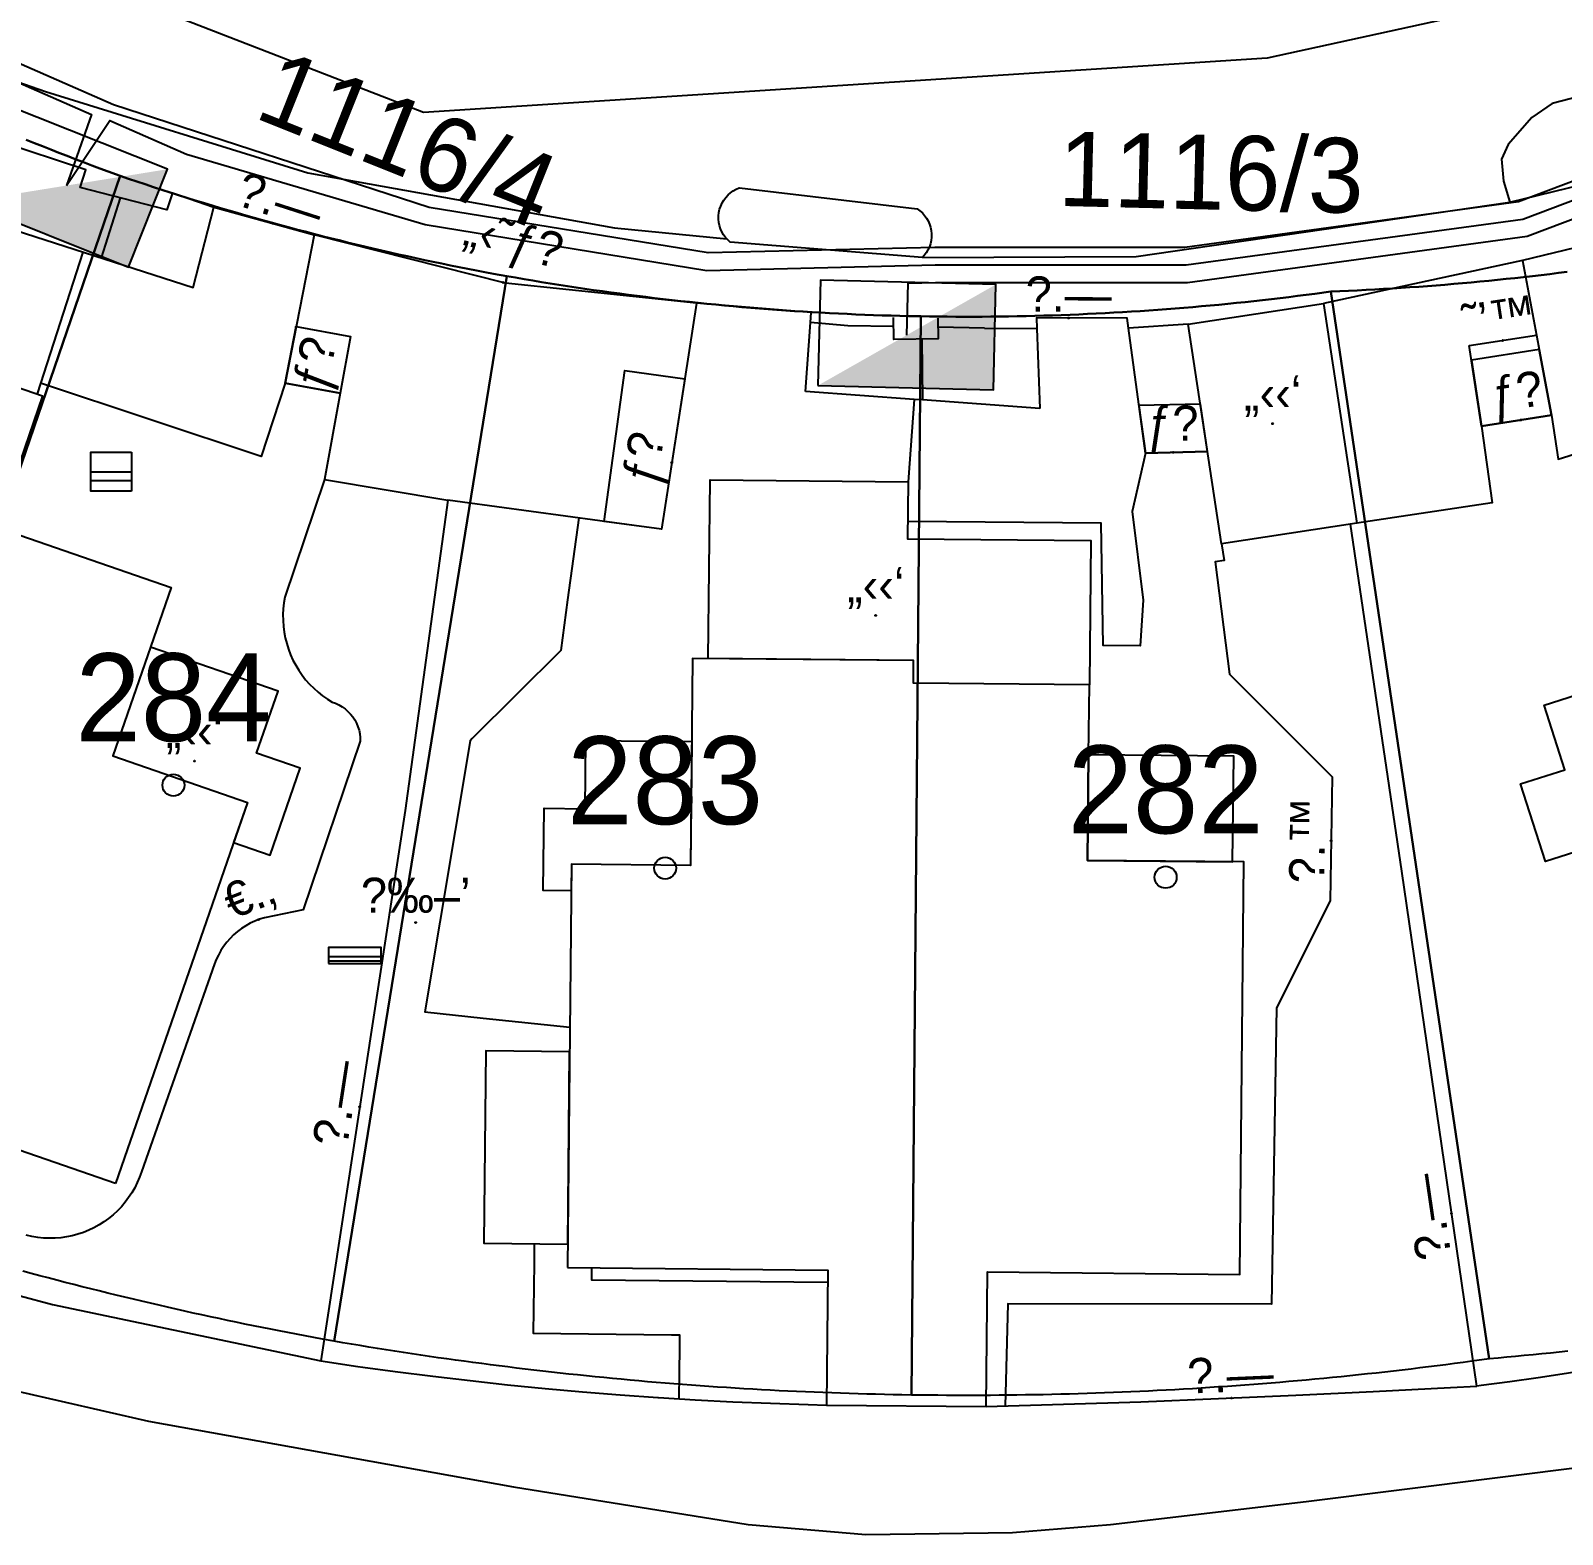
# Model space of a CAD drawing. Header units: metres. Extents: x 218299 to 220222, y 572714 to 574340.
# Drawn here: x 218847.65 to 218882.52, y 573106.01 to 573140.25 of the extents above; entities that cross this region are included whole.
import ezdxf
from ezdxf.enums import TextEntityAlignment as Align

# ---------------------------------------------------------------- set-up
doc = ezdxf.new("R2010")
doc.units = ezdxf.units.M
doc.header["$MEASUREMENT"] = 0
for name, color, linetype in [('1601', 44, 'LANDBORDER'), ('1602', 44, 'Continuous'), ('1603', 44, 'Continuous'), ('6091', 102, 'CABLEUNDEXIST03'), ('6151', 102, 'CABLEUNDEXIST03'), ('6261', 7, 'Continuous'), ('A_POINTS', 2, 'Continuous'), ('M2200', 253, 'Continuous'), ('M2207', 253, 'Continuous'), ('M2401', 7, 'Continuous'), ('M2404', 7, 'Continuous'), ('M2407', 253, 'Continuous'), ('M2408', 253, 'Continuous'), ('M2412', 253, 'Continuous'), ('M2420', 253, 'Continuous'), ('M2601', 253, 'Continuous'), ('M2602', 253, 'Continuous'), ('M2605', 253, 'Continuous'), ('M2612', 253, 'Continuous'), ('M2804', 253, 'Continuous'), ('M2805', 253, 'Continuous'), ('M5202', 253, 'Continuous'), ('M5203', 253, 'Continuous')]:
    doc.layers.add(name, color=color, linetype=linetype)
doc.styles.add('HEBTXT', font='HEBTXT')
doc.styles.add('MAVAT_HEBTXT', font='HEBTXT')
doc.linetypes.add('CABLEUNDEXIST03', pattern='A,3.5,[222,elecad.shx,S=0.01,R=0,X=0,Y=0],1.5', length=5)
doc.linetypes.add('LANDBORDER', pattern='A,6.25,[208,elecad.shx,S=0.02,R=0,X=-0.6,Y=0],12.5,[208,elecad.shx,S=0.02,R=180,X=0.6,Y=0],6.25', length=25)

# ---------------------------------------------------------------- blocks, each defined once
blk = doc.blocks.new('6261')
blk.add_lwpolyline([(-2, -1.2), (2, -1.2), (2, 1.2), (-2, 1.2)], close=True)
at = {"color": 0}
blk.add_solid([(2, 1.2), (-2, -1.2), (2, -1.2)], dxfattribs=at)
at = {"color": 0, "style": 'HEBTXT'}
blk.add_attdef('PIL_NAME', (2.689, 2.418), '', height=1.7, dxfattribs=at)
at = {"style": 'HEBTXT'}
blk.add_attdef('CAMUT_MONIM', (2.489, 0.218), '', height=1.7, dxfattribs=at)
at = {"color": 0, "style": 'HEBTXT', "flags": 1}
for tag, p in [('TYPE', (2.585, -1.773)), ('MAP_TYPE', (2.689, -3.782))]:
    blk.add_attdef(tag, p, '', height=1.7, dxfattribs=at)
blk = doc.blocks.new('1603')
at = {"layer": 'A_POINTS'}
blk.add_circle((0, 0), 0.25, dxfattribs=at)
at = {"color": 0, "style": 'HEBTXT'}
blk.add_attdef('PARCEL_NUM', text='', height=2, dxfattribs=at).set_placement((0, 1), align=Align.CENTER)
at = {"color": 0, "style": 'HEBTXT', "flags": 1}
blk.add_attdef('LOT_NUM', text='', height=2, dxfattribs=at).set_placement((0, -2.5), align=Align.CENTER)
blk = doc.blocks.new('M2408')
blk.add_circle((0, 0), 0.025)
at = {"style": 'MAVAT_HEBTXT'}
blk.add_attdef('NAME', text='', height=0.8, dxfattribs=at).set_placement((0, 1.592), align=Align.MIDDLE)
blk = doc.blocks.new('M2407')
blk.add_circle((0, 0), 0.025)
at = {"style": 'MAVAT_HEBTXT'}
blk.add_attdef('NAME', text='', height=0.8, dxfattribs=at).set_placement((0, 1.592), align=Align.MIDDLE)
blk = doc.blocks.new('M2804')
blk.add_circle((0, 0), 0.025)
at = {"style": 'MAVAT_HEBTXT'}
blk.add_attdef('NAME', text='', height=0.8, dxfattribs=at).set_placement((0, 1.592), align=Align.MIDDLE)
blk = doc.blocks.new('M2602')
blk.add_circle((0, 0), 0.025)
at = {"style": 'MAVAT_HEBTXT'}
blk.add_attdef('NAME', text='', height=0.8, dxfattribs=at).set_placement((0, 1.592), align=Align.MIDDLE)
blk = doc.blocks.new('M2605')
blk.add_circle((0, 0), 0.025)
at = {"style": 'MAVAT_HEBTXT'}
blk.add_attdef('NAME', text='', height=0.8, dxfattribs=at).set_placement((0, 1.592), align=Align.MIDDLE)
blk = doc.blocks.new('M2612')
blk.add_circle((0, 0), 0.025)
at = {"style": 'MAVAT_HEBTXT'}
blk.add_attdef('NAME', text='', height=0.8, dxfattribs=at).set_placement((0, 1.592), align=Align.MIDDLE)
blk = doc.blocks.new('M2207')
blk.add_circle((0, 0), 0.025)
at = {"style": 'MAVAT_HEBTXT'}
blk.add_attdef('NAME', text='', height=0.8, dxfattribs=at).set_placement((0, 1.592), align=Align.MIDDLE)
blk = doc.blocks.new('M2412')
blk.add_circle((0, 0), 0.025)
at = {"style": 'MAVAT_HEBTXT'}
blk.add_attdef('NAME', text='', height=0.8, dxfattribs=at).set_placement((0, 1.592), align=Align.MIDDLE)
blk = doc.blocks.new('M5203')
for points in [[(1.54, -1.47), (-1.54, -1.47), (-1.54, 1.47), (1.54, 1.47)], [(1.54, 1.47), (1.54, -1.47)], [(-1.54, 0), (1.54, 0)], [(-1.54, -0.66), (1.54, -0.66)]]:
    blk.add_lwpolyline(points)
at = {"style": 'MAVAT_HEBTXT', "flags": 1}
for tag, p in [('MARK', (0, 3.2)), ('HEIGHT', (0, -3.3)), ('NAME', (0, -5.87))]:
    blk.add_attdef(tag, text='', height=0.8, dxfattribs=at).set_placement(p, align=Align.MIDDLE)
blk = doc.blocks.new('M5202')
blk.add_lwpolyline([(-2, -0.53), (2, -0.53), (2, 0.67), (-2, 0.67)], close=True)
for points in [[(-2, 0), (2, 0)], [(-2, -0.33), (2, -0.33)]]:
    blk.add_lwpolyline(points)
at = {"style": 'MAVAT_HEBTXT', "flags": 1}
for tag, p in [('MARK', (0, 1.92)), ('HEIGHT', (0, -1.78)), ('NAME', (0, -4.35))]:
    blk.add_attdef(tag, text='', height=0.8, dxfattribs=at).set_placement(p, align=Align.MIDDLE)
blk = doc.blocks.new('111')
at = {"layer": 'M2200'}
for points in [[(218849.582, 573114.001, 568.905), (218835.269, 573118.95, 568.905), (218838.321, 573127.777, 568.905), (218841.468, 573126.689, 568.905), (218842.741, 573130.372, 567.555), (218850.846, 573127.57, 567.555), (218849.52, 573123.736, 569.055), (218852.582, 573122.677, 569.055)], [(218884.604, 573127.229, 569.355), (218884.604, 573127.229, 569.355), (218892.663, 573129.813, 569.28), (218893.152, 573128.286, 569.13), (218896.135, 573129.243, 567.48), (218896.558, 573127.925, 567.48), (218897.652, 573128.276, 567.48), (218898.281, 573126.313, 567.33), (218897.506, 573126.064, 570.93), (218900.024, 573118.208, 570.78), (218894.89, 573116.562, 570.63), (218895.93, 573113.318, 567.33), (218895.93, 573113.318, 567.33), (218892.131, 573112.1, 567.03), (218892.131, 573112.1, 567.03), (218891.103, 573115.307, 570.78), (218885.393, 573113.477, 570.48), (218882.807, 573121.544, 570.63), (218882.138, 573121.33, 567.33), (218881.572, 573123.096, 567.48), (218882.577, 573123.418, 567.48), (218882.106, 573124.887, 567.48), (218885.052, 573125.831, 569.28)], [(218859.869, 573112.087, 569.88), (218865.797, 573112.027, 569.88), (218865.766, 573108.958, 566.58), (218869.4, 573108.922, 566.58), (218869.431, 573111.99, 570.18), (218875.177, 573111.932, 569.88), (218875.272, 573121.321, 570.03), (218871.713, 573121.357, 570.03), (218871.713, 573121.357, 570.03), (218871.737, 573123.761, 569.127), (218871.753, 573125.35, 568.53), (218867.746, 573125.391, 570.18), (218867.751, 573125.904, 569.73), (218862.717, 573125.955, 569.88), (218862.67, 573121.244, 570.03), (218859.962, 573121.271, 570.03)]]:
    blk.add_polyline3d(points, close=True, dxfattribs=at)
at = {"layer": 'M2207'}
for points in [[(218877.085, 573134.032, 566.58), (218877.085, 573134.032, 566.58), (218877.846, 573129.032, 566.43), (218874.764, 573128.564, 565.53), (218874.004, 573133.563, 565.83), (218874.004, 573133.563, 565.83)], [(218846.884, 573128.939, 566.205), (218842.624, 573130.413, 566.205), (218843.659, 573133.405, 566.055), (218847.919, 573131.932, 566.055), (218846.884, 573128.939, 566.205)], [(218871.753, 573125.35, 566.805), (218867.746, 573125.391, 566.805), (218867.751, 573125.904, 566.805), (218863.076, 573125.951, 566.805), (218863.117, 573130.021, 566.505), (218867.627, 573129.975, 566.805), (218867.614, 573128.681, 566.805), (218871.786, 573128.638, 566.805)], [(218850.376, 573126.211, 565.755), (218849.52, 573123.736, 566.205), (218852.582, 573122.677, 565.905), (218852.267, 573121.765, 565.905), (218853.1, 573121.477, 565.605), (218853.783, 573123.453, 565.605), (218852.792, 573123.796, 565.755), (218853.28, 573125.207, 565.755)], [(218862.67, 573121.244, 567.056), (218859.962, 573121.271, 566.606), (218859.956, 573120.667, 566.456), (218859.32, 573120.674, 566.456), (218859.339, 573122.543, 566.456), (218860.272, 573122.533, 566.456), (218860.288, 573124.085, 566.756), (218862.698, 573124.06, 566.756)], [(218871.713, 573121.357, 567.03), (218875.016, 573121.324, 566.88), (218875.04, 573123.727, 566.73), (218871.737, 573123.761, 566.73)], [(218859.875, 573112.622, 567.105), (218859.919, 573117.002, 567.105), (218858.007, 573117.021, 566.655), (218857.963, 573112.641, 566.655), (218859.875, 573112.622, 567.105)]]:
    blk.add_polyline3d(points, close=True, dxfattribs=at)
at = {"layer": 'M2401'}
for points in [[(218881.326, 573136.341, 563.802), (218886.266, 573137.55, 564.102), (218886.309, 573137.634, 564.102), (218886.309, 573137.634, 564.102), (218886.304, 573137.836, 564.102), (218885.938, 573138.693, 564.102), (218885.711, 573139.014, 564.102), (218885.463, 573139.205, 564.102), (218883.08, 573138.789, 563.877), (218882.292, 573138.585, 563.877), (218881.831, 573138.266, 563.877), (218881.291, 573137.654, 563.802), (218881.134, 573137.32, 563.764), (218881.186, 573136.823, 563.764), (218881.326, 573136.341, 563.802)], [(218867.953, 573135.083, 563.081), (218863.576, 573135.43, 562.856), (218863.52, 573135.481, 562.856), (218863.495, 573135.51, 562.856), (218863.469, 573135.538, 562.856), (218863.425, 573135.599, 562.856), (218863.387, 573135.665, 562.856), (218863.356, 573135.735, 562.856), (218863.333, 573135.807, 562.856), (218863.318, 573135.881, 562.856), (218863.31, 573135.957, 562.856), (218863.311, 573136.033, 562.856), (218863.319, 573136.108, 562.856), (218863.335, 573136.182, 562.856), (218863.359, 573136.254, 562.856), (218863.391, 573136.323, 562.856), (218863.429, 573136.389, 562.856), (218863.474, 573136.45, 562.856), (218863.526, 573136.506, 562.856), (218863.583, 573136.556, 562.856), (218863.645, 573136.6, 562.856), (218863.711, 573136.637, 562.856), (218863.781, 573136.667, 562.856), (218863.785, 573136.668, 562.856), (218867.834, 573136.193, 563.081), (218867.895, 573136.148, 563.081), (218867.951, 573136.097, 563.081), (218868.002, 573136.041, 563.081), (218868.046, 573135.979, 563.081), (218868.084, 573135.913, 563.081), (218868.114, 573135.843, 563.081), (218868.137, 573135.771, 563.081), (218868.152, 573135.697, 563.081), (218868.16, 573135.621, 563.081), (218868.159, 573135.545, 563.081), (218868.151, 573135.47, 563.081), (218868.134, 573135.396, 563.081), (218868.11, 573135.324, 563.081), (218868.078, 573135.255, 563.081), (218868.039, 573135.189, 563.081), (218867.994, 573135.128, 563.081), (218867.953, 573135.083, 563.081), (218867.953, 573135.083, 563.081)]]:
    blk.add_polyline3d(points, dxfattribs=at)
at = {"layer": 'M2404'}
for points in [[(218881.326, 573136.341, 563.802), (218886.266, 573137.55, 564.102), (218886.309, 573137.634, 564.102), (218886.309, 573137.634, 564.102), (218886.304, 573137.836, 564.102), (218885.938, 573138.693, 564.102), (218885.711, 573139.014, 564.102), (218885.463, 573139.205, 564.102), (218883.08, 573138.789, 563.877), (218882.292, 573138.585, 563.877), (218881.831, 573138.266, 563.877), (218881.291, 573137.654, 563.802), (218881.134, 573137.32, 563.764), (218881.186, 573136.823, 563.764), (218881.326, 573136.341, 563.802)], [(218867.953, 573135.083, 563.081), (218863.576, 573135.43, 562.856), (218863.52, 573135.481, 562.856), (218863.495, 573135.51, 562.856), (218863.469, 573135.538, 562.856), (218863.425, 573135.599, 562.856), (218863.387, 573135.665, 562.856), (218863.356, 573135.735, 562.856), (218863.333, 573135.807, 562.856), (218863.318, 573135.881, 562.856), (218863.31, 573135.957, 562.856), (218863.311, 573136.033, 562.856), (218863.319, 573136.108, 562.856), (218863.335, 573136.182, 562.856), (218863.359, 573136.254, 562.856), (218863.391, 573136.323, 562.856), (218863.429, 573136.389, 562.856), (218863.474, 573136.45, 562.856), (218863.526, 573136.506, 562.856), (218863.583, 573136.556, 562.856), (218863.645, 573136.6, 562.856), (218863.711, 573136.637, 562.856), (218863.781, 573136.667, 562.856), (218863.785, 573136.668, 562.856), (218867.834, 573136.193, 563.081), (218867.895, 573136.148, 563.081), (218867.951, 573136.097, 563.081), (218868.002, 573136.041, 563.081), (218868.046, 573135.979, 563.081), (218868.084, 573135.913, 563.081), (218868.114, 573135.843, 563.081), (218868.137, 573135.771, 563.081), (218868.152, 573135.697, 563.081), (218868.16, 573135.621, 563.081), (218868.159, 573135.545, 563.081), (218868.151, 573135.47, 563.081), (218868.134, 573135.396, 563.081), (218868.11, 573135.324, 563.081), (218868.078, 573135.255, 563.081), (218868.039, 573135.189, 563.081), (218867.994, 573135.128, 563.081), (218867.953, 573135.083, 563.081), (218867.953, 573135.083, 563.081)]]:
    blk.add_polyline3d(points, dxfattribs=at)
at = {"layer": 'M2407'}
for points in [[(218853.44, 573132.222, 563.28), (218852.894, 573130.554, 563.28), (218847.871, 573132.218, 563.28)], [(218882.277, 573131.489, 565.127), (218882.429, 573130.494, 565.127), (218887.437, 573132.063, 565.127)], [(218873.032, 573130.629, 564.206), (218872.731, 573129.297, 564.206), (218872.981, 573127.279, 564.281), (218872.908, 573126.244, 564.281), (218872.066, 573126.25, 564.281), (218872.021, 573129.034, 564.206), (218867.618, 573129.069, 564.206)], [(218860.125, 573129.152, 564.206), (218859.872, 573127.289, 564.206)], [(218874.764, 573128.564, 564.255), (218874.822, 573128.181, 564.255), (218874.62, 573128.15, 564.255), (218874.946, 573125.595, 564.405), (218877.279, 573123.259, 564.33), (218877.238, 573120.439, 564.33), (218876.016, 573117.999, 564.33), (218875.903, 573111.253, 564.33), (218869.898, 573111.264, 564.33), (218869.834, 573108.935, 564.056)], [(218859.872, 573127.289, 564.206), (218859.715, 573126.136, 564.206), (218857.702, 573124.131, 564.206)], [(218857.702, 573124.131, 564.206), (218857.652, 573124.08, 564.206), (218856.621, 573117.907, 564.356), (218857.949, 573117.766, 564.356)], [(218857.949, 573117.766, 564.356), (218859.924, 573117.557, 564.356)], [(218859.113, 573112.629, 564.387), (218859.108, 573112.186, 564.413)], [(218859.108, 573112.186, 564.413), (218859.092, 573110.591, 564.506), (218862.237, 573110.559, 564.506)], [(218865.794, 573111.746, 564.385), (218860.425, 573111.8, 564.506), (218860.428, 573112.081, 564.506)], [(218862.237, 573110.559, 564.506), (218862.424, 573110.557, 564.506), (218862.421, 573110.291, 564.478)], [(218862.421, 573110.291, 564.478), (218862.415, 573109.679, 564.415)], [(218862.415, 573109.679, 564.415), (218862.409, 573109.102, 564.356)]]:
    blk.add_polyline3d(points, dxfattribs=at)
at = {"layer": 'M2408'}
for points in [[(218837.878, 573143.918, 561.102), (218843.384, 573140.743, 561.552), (218845.088, 573139.873, 561.627), (218847.986, 573138.864, 561.852), (218853.961, 573137.007, 562.152), (218860.942, 573135.754, 562.527), (218863.495, 573135.51, 562.677)], [(218850.876, 573136.557, 561.881), (218851.817, 573136.226, 561.881)], [(218867.953, 573135.083, 562.902), (218872.821, 573135.105, 563.277), (218881.326, 573136.341, 563.727), (218881.326, 573136.341, 563.727)], [(218862.809, 573134.045, 562.556), (218858.457, 573134.5, 562.256), (218854.099, 573135.601, 562.106)], [(218881.613, 573135.013, 563.756), (218877.085, 573134.032, 563.606)], [(218866.255, 573133.528, 562.856), (218865.404, 573133.6, 562.856)], [(218869.368, 573133.476, 563.081), (218870.558, 573133.464, 563.156)], [(218874.004, 573133.563, 563.306), (218872.645, 573133.472, 563.306)]]:
    blk.add_polyline3d(points, dxfattribs=at)
at = {"layer": 'M2412'}
for points in [[(218854.692, 573131.994, 563.28), (218853.44, 573132.222, 563.28), (218853.691, 573133.51, 562.38), (218854.928, 573133.287, 562.38)], [(218880.683, 573131.245, 565.127), (218882.277, 573131.489, 565.127), (218881.995, 573132.986, 563.702), (218880.454, 573132.741, 563.702)], [(218862.011, 573128.895, 564.206), (218860.707, 573129.073, 564.206), (218861.173, 573132.508, 562.406), (218862.541, 573132.316, 562.406)], [(218873.032, 573130.629, 564.206), (218874.445, 573130.662, 564.206), (218874.281, 573131.742, 563.306), (218872.881, 573131.709, 563.306), (218873.032, 573130.629, 564.206)]]:
    blk.add_polyline3d(points, close=True, dxfattribs=at)
at = {"layer": 'M2420', "linetype": 'Continuous', "lineweight": -3}
blk.add_lwpolyline([(218912.09, 573155.38), (218895.8, 573144), (218875.8, 573139.62), (218856.59, 573138.38), (218842.41, 573143.88), (218833, 573150.19), (218822.59, 573162.88), (218819.5, 573169.38), (218815, 573178.81), (218814.5, 573193.81), (218817.8, 573205.38), (218819.5, 573209.81), (218823.8, 573220.19), (218836.7, 573234.62), (218842.218, 573241.285)], dxfattribs=at)
at = {"layer": 'M2601'}
for points in [[(218848.831, 573135.206, 565.08), (218847.793, 573131.976, 565.08)], [(218867.761, 573131.852, 565.556), (218867.627, 573129.975, 565.556)]]:
    blk.add_polyline3d(points, dxfattribs=at)
at = {"layer": 'M2602'}
for points in [[(218850.876, 573136.557, 563.505), (218850.876, 573136.557, 563.505), (218850.748, 573136.165, 563.505), (218848.772, 573136.677, 563.505), (218848.904, 573137.079, 563.505), (218846.915, 573137.73, 563.505)], [(218849.687, 573136.44, 563.13), (218849.253, 573135.071, 563.13)], [(218858.457, 573134.5, 563.505), (218857.738, 573130.065, 563.505)], [(218868.306, 573133.699, 564.506), (218868.313, 573133.231, 564.506), (218867.298, 573133.216, 564.506), (218867.29, 573133.716, 564.506)], [(218867.293, 573133.511, 564.381), (218866.255, 573133.528, 564.356), (218866.255, 573133.528, 564.356)], [(218869.368, 573133.476, 564.431), (218869.368, 573133.476, 564.431), (218868.309, 573133.493, 564.405)], [(218867.936, 573133.226, 564.281), (218867.956, 573131.84, 564.281)], [(218880.683, 573131.245, 565.727), (218880.403, 573133.076, 565.502)], [(218854.34, 573130.028, 563.43), (218853.436, 573127.35, 563.505), (218853.414, 573127.218, 563.501), (218853.399, 573127.086, 563.497), (218853.392, 573126.952, 563.494), (218853.393, 573126.818, 563.492), (218853.402, 573126.685, 563.491), (218853.419, 573126.553, 563.491), (218853.444, 573126.421, 563.491), (218853.476, 573126.292, 563.493), (218853.517, 573126.164, 563.495), (218853.564, 573126.039, 563.498), (218853.619, 573125.917, 563.502), (218853.681, 573125.799, 563.506), (218853.751, 573125.685, 563.512), (218853.826, 573125.575, 563.518), (218853.908, 573125.47, 563.525), (218853.997, 573125.37, 563.533), (218854.091, 573125.275, 563.541), (218854.19, 573125.186, 563.55), (218854.295, 573125.104, 563.56), (218854.404, 573125.027, 563.57), (218854.511, 573124.962, 563.58), (218854.59, 573124.933, 563.585), (218854.667, 573124.898, 563.589), (218854.74, 573124.855, 563.591), (218854.808, 573124.806, 563.592), (218854.872, 573124.75, 563.59), (218854.93, 573124.689, 563.587), (218854.983, 573124.623, 563.582), (218855.029, 573124.553, 563.575), (218855.068, 573124.478, 563.567), (218855.1, 573124.401, 563.557), (218855.125, 573124.321, 563.546), (218855.142, 573124.239, 563.534), (218855.151, 573124.156, 563.52), (218855.152, 573124.073, 563.505), (218855.152, 573124.073, 563.505), (218853.848, 573120.229, 563.43), (218852.969, 573120.051, 563.43), (218852.858, 573120.017, 563.43), (218852.75, 573119.975, 563.43), (218852.645, 573119.926, 563.43), (218852.544, 573119.87, 563.43), (218852.447, 573119.806, 563.43), (218852.355, 573119.737, 563.43), (218852.268, 573119.661, 563.43), (218852.186, 573119.579, 563.43), (218852.11, 573119.492, 563.43), (218852.04, 573119.4, 563.43), (218851.976, 573119.303, 563.43), (218851.92, 573119.202, 563.43), (218851.871, 573119.097, 563.43), (218851.832, 573119, 563.43), (218850.17, 573114.267, 563.43), (218850.126, 573114.143, 563.422), (218850.075, 573114.021, 563.414), (218850.016, 573113.903, 563.407), (218849.95, 573113.789, 563.399), (218849.877, 573113.679, 563.392), (218849.798, 573113.573, 563.386), (218849.713, 573113.473, 563.38), (218849.621, 573113.377, 563.374), (218849.525, 573113.288, 563.369), (218849.422, 573113.204, 563.364), (218849.315, 573113.127, 563.359), (218849.204, 573113.057, 563.355), (218849.088, 573112.993, 563.352), (218848.969, 573112.936, 563.349), (218848.846, 573112.887, 563.346), (218848.721, 573112.845, 563.344), (218848.593, 573112.811, 563.343), (218848.464, 573112.785, 563.342), (218848.333, 573112.766, 563.341), (218848.201, 573112.755, 563.341), (218848.069, 573112.753, 563.342), (218847.937, 573112.758, 563.343), (218847.806, 573112.771, 563.345), (218847.675, 573112.793, 563.347), (218847.547, 573112.822, 563.35)], [(218857.738, 573130.065, 563.505), (218857.644, 573129.489, 563.505)], [(218848.143, 573111.249, 564.956), (218854.251, 573109.962, 564.956)]]:
    blk.add_polyline3d(points, dxfattribs=at)
at = {"layer": 'M2605'}
for points in [[(218841.901, 573135.473, 563.253), (218843.126, 573134.852, 563.355), (218844.832, 573138.291, 563.355), (218844.964, 573138.558, 563.355), (218846.915, 573137.73, 563.355), (218846.39, 573135.991, 563.355), (218851.347, 573134.398, 563.355), (218851.817, 573136.226, 563.355), (218851.817, 573136.226, 563.355), (218854.099, 573135.601, 563.355), (218854.099, 573135.601, 563.355), (218853.44, 573132.222, 563.28), (218854.692, 573131.994, 563.28), (218854.34, 573130.028, 563.355), (218857.145, 573129.557, 563.355)], [(218897.151, 573134.796, 565.127), (218894.01, 573133.79, 565.127), (218893.41, 573135.662, 565.127), (218891.767, 573135.136, 565.127), (218890.952, 573137.68, 565.127), (218890.952, 573137.68, 565.127), (218888.634, 573136.937, 565.127), (218889.121, 573135.417, 565.127), (218884.067, 573133.797, 565.127), (218883.529, 573135.478, 565.127), (218881.613, 573135.013, 565.127), (218881.613, 573135.013, 565.127), (218882.277, 573131.489, 565.127), (218880.683, 573131.245, 565.127), (218880.922, 573129.494, 565.127), (218877.846, 573129.032, 565.127)], [(218838.298, 573136.057, 563.355), (218828.981, 573118.668, 563.505), (218833.113, 573116.484, 563.505), (218833.845, 573116.165, 563.535), (218834.58, 573115.852, 563.561), (218835.317, 573115.544, 563.581), (218836.056, 573115.242, 563.597), (218836.799, 573114.947, 563.608), (218837.543, 573114.657, 563.615), (218838.29, 573114.373, 563.616), (218839.039, 573114.095, 563.613), (218839.79, 573113.824, 563.605), (218840.544, 573113.558, 563.592), (218841.299, 573113.298, 563.575), (218842.057, 573113.045, 563.552), (218842.816, 573112.798, 563.525), (218843.577, 573112.557, 563.493), (218844.34, 573112.322, 563.457), (218845.104, 573112.093, 563.415), (218845.87, 573111.87, 563.369), (218846.638, 573111.654, 563.318), (218847.406, 573111.444, 563.263), (218848.143, 573111.249, 563.205)], [(218865.286, 573132.031, 564.206), (218865.404, 573133.6, 564.206), (218865.421, 573133.828, 564.206), (218862.809, 573134.045, 564.206), (218862.809, 573134.045, 564.206), (218862.011, 573128.895, 564.206), (218861.386, 573128.98, 564.206)], [(218874.445, 573130.662, 564.206), (218873.032, 573130.629, 564.206), (218872.645, 573133.472, 564.206), (218872.614, 573133.697, 564.206), (218870.549, 573133.709, 564.206), (218870.558, 573133.464, 564.206), (218870.625, 573131.644, 564.206)], [(218870.625, 573131.644, 564.206), (218867.956, 573131.84, 564.281), (218867.761, 573131.852, 564.281), (218865.286, 573132.031, 564.206)], [(218857.476, 573129.512, 564.206), (218857.145, 573129.557, 564.206), (218856.174, 573122.491, 564.356)], [(218861.386, 573128.98, 564.206), (218857.476, 573129.512, 564.206)], [(218892.131, 573112.1, 564.752), (218891.512, 573111.884, 564.752), (218890.891, 573111.676, 564.752), (218890.267, 573111.476, 564.752), (218889.641, 573111.283, 564.752), (218889.013, 573111.098, 564.752), (218888.382, 573110.921, 564.752), (218887.749, 573110.751, 564.752), (218887.114, 573110.59, 564.752), (218886.477, 573110.435, 564.752), (218885.839, 573110.289, 564.752), (218885.198, 573110.151, 564.752), (218884.556, 573110.02, 564.752), (218883.913, 573109.897, 564.752), (218883.268, 573109.782, 564.752), (218882.621, 573109.675, 564.752), (218881.974, 573109.576, 564.752), (218881.325, 573109.485, 564.752), (218880.675, 573109.401, 564.752), (218880.573, 573109.389, 564.752), (218878.865, 573121.113, 565.052), (218877.697, 573129.01, 565.052)], [(218856.174, 573122.491, 564.356), (218854.251, 573109.962, 564.356), (218855.1, 573109.838, 564.356), (218855.21, 573109.823, 564.356)], [(218855.21, 573109.823, 564.356), (218855.95, 573109.722, 564.356), (218856.801, 573109.614, 564.356), (218857.653, 573109.513, 564.356), (218858.506, 573109.421, 564.356), (218859.36, 573109.337, 564.356), (218860.214, 573109.26, 564.356), (218861.069, 573109.192, 564.356), (218861.925, 573109.131, 564.356), (218861.94, 573109.13, 564.356)], [(218869.4, 573108.922, 564.056), (218871.164, 573108.974, 564.056), (218872.928, 573109.034, 564.056), (218874.691, 573109.103, 564.056), (218876.454, 573109.179, 564.056), (218878.216, 573109.264, 564.056), (218879.978, 573109.356, 564.056), (218880.573, 573109.389, 564.056)], [(218861.94, 573109.13, 564.356), (218862.781, 573109.079, 564.356), (218863.638, 573109.034, 564.356), (218864.495, 573108.998, 564.356), (218865.353, 573108.969, 564.356), (218865.766, 573108.958, 564.356)]]:
    blk.add_polyline3d(points, dxfattribs=at)
at = {"layer": 'M2612'}
blk.add_polyline3d([(218880.403, 573133.076, 565.502), (218881.934, 573133.311, 565.44)], dxfattribs=at)
at = {"layer": 'M2805'}
blk.add_polyline3d([(218847.348, 573109.271, 562.743), (218850.333, 573108.587, 562.83), (218858.639, 573107.098, 562.98), (218863.981, 573106.242, 563.08), (218866.66, 573106.014, 563.13), (218870.003, 573106.057, 563.139), (218872.237, 573106.235, 563.118), (218876.69, 573106.761, 563.13), (218883.162, 573107.576, 563.28), (218891.651, 573109.27, 563.58), (218897.123, 573110.466, 563.717), (218900.949, 573111.996, 564.017), (218919.405, 573118.816, 564.617), (218946.225, 573128.209, 565.217), (218963.144, 573134.926, 566.417), (218966.711, 573135.096, 566.417), (218975.714, 573133.619, 565.817), (218980.921, 573133.462, 565.217)], dxfattribs=at)
at = {"layer": 'M2207'}
ref = blk.add_blockref('M2207', (218875.925, 573131.298), dxfattribs=dict(at, xscale=0.5, yscale=0.5, zscale=0.5))
ref.add_attrib('NAME', '„‹‹‘', dxfattribs={"layer": '0', "height": 0.8, "style": 'MAVAT_HEBTXT'}).set_placement((218875.925, 573131.923), align=Align.MIDDLE)
ref = blk.add_blockref('M2207', (218866.888, 573126.933), dxfattribs=dict(at, xscale=0.5, yscale=0.5, zscale=0.5))
ref.add_attrib('NAME', '„‹‹‘', dxfattribs={"layer": '0', "height": 0.8, "style": 'MAVAT_HEBTXT'}).set_placement((218866.888, 573127.558), align=Align.MIDDLE)
ref = blk.add_blockref('M2207', (218851.377, 573123.617), dxfattribs=dict(at, xscale=0.5, yscale=0.5, zscale=0.5))
ref.add_attrib('NAME', '„‹‹‘', dxfattribs={"layer": '0', "height": 0.8, "style": 'MAVAT_HEBTXT'}).set_placement((218851.377, 573124.242), align=Align.MIDDLE)
at = {"layer": 'M2407'}
ref = blk.add_blockref('M2407', (218877.258, 573121.806), dxfattribs=dict(at, xscale=0.5, yscale=0.5, zscale=0.5))
ref.add_attrib('NAME', '\x8e.™', dxfattribs={"layer": '0', "height": 0.8, "rotation": 89.0437, "style": 'MAVAT_HEBTXT'}).set_placement((218876.708, 573121.815), align=Align.MIDDLE)
at = {"layer": 'M2408'}
ref = blk.add_blockref('M2408', (218858.403, 573134.513), dxfattribs=dict(at, xscale=0.5, yscale=0.5, zscale=0.5))
ref.add_attrib('NAME', '„‹˜ƒ\x8e', dxfattribs={"layer": '0', "height": 0.8, "rotation": 345.8257, "style": 'MAVAT_HEBTXT'}).set_placement((218858.623, 573135.386), align=Align.MIDDLE)
at = {"layer": 'M2412'}
ref = blk.add_blockref('M2412', (218853.69, 573133.505), dxfattribs=dict(at, xscale=0.5, yscale=0.5, zscale=0.5))
ref.add_attrib('NAME', 'ƒ\x8e', dxfattribs={"layer": '0', "height": 0.8, "rotation": 78.9582, "style": 'MAVAT_HEBTXT'}).set_placement((218854.216, 573132.65), align=Align.MIDDLE)
ref = blk.add_blockref('M2412', (218881.579, 573131.382), dxfattribs=dict(at, xscale=0.5, yscale=0.5, zscale=0.5))
ref.add_attrib('NAME', 'ƒ\x8e', dxfattribs={"layer": '0', "height": 0.8, "rotation": 8.6974, "style": 'MAVAT_HEBTXT'}).set_placement((218881.496, 573131.926), align=Align.MIDDLE)
ref = blk.add_blockref('M2412', (218873.662, 573130.644), dxfattribs=dict(at, xscale=0.5, yscale=0.5, zscale=0.5))
ref.add_attrib('NAME', 'ƒ\x8e', dxfattribs={"layer": '0', "height": 0.8, "rotation": 1.3505, "style": 'MAVAT_HEBTXT'}).set_placement((218873.649, 573131.194), align=Align.MIDDLE)
ref = blk.add_blockref('M2412', (218862.246, 573130.411), dxfattribs=dict(at, xscale=0.5, yscale=0.5, zscale=0.5))
ref.add_attrib('NAME', 'ƒ\x8e', dxfattribs={"layer": '0', "height": 0.8, "rotation": 81.1906, "style": 'MAVAT_HEBTXT'}).set_placement((218861.702, 573130.495), align=Align.MIDDLE)
at = {"layer": 'M2602'}
ref = blk.add_blockref('M2602', (218852.839, 573120.009), dxfattribs=dict(at, xscale=0.5, yscale=0.5, zscale=0.5))
ref.add_attrib('NAME', '€.‚', dxfattribs={"layer": '0', "height": 0.8, "rotation": 21.181, "style": 'MAVAT_HEBTXT'}).set_placement((218852.64, 573120.522), align=Align.MIDDLE)
at = {"layer": 'M2605'}
ref = blk.add_blockref('M2605', (218853.163, 573135.857), dxfattribs=dict(at, xscale=0.5, yscale=0.5, zscale=0.5))
ref.add_attrib('NAME', '\x9a.—', dxfattribs={"layer": '0', "height": 0.8, "rotation": 342.1828, "style": 'MAVAT_HEBTXT'}).set_placement((218853.332, 573136.381), align=Align.MIDDLE)
ref = blk.add_blockref('M2605', (218871.28, 573133.705), dxfattribs=dict(at, xscale=0.5, yscale=0.5, zscale=0.5))
ref.add_attrib('NAME', '\x9a.—', dxfattribs={"layer": '0', "height": 0.8, "rotation": 359.6785, "style": 'MAVAT_HEBTXT'}).set_placement((218871.283, 573134.254), align=Align.MIDDLE)
ref = blk.add_blockref('M2605', (218855.139, 573115.748), dxfattribs=dict(at, xscale=0.5, yscale=0.5, zscale=0.5))
ref.add_attrib('NAME', '\x9a.—', dxfattribs={"layer": '0', "height": 0.8, "rotation": 81.2734, "style": 'MAVAT_HEBTXT'}).set_placement((218854.596, 573115.831), align=Align.MIDDLE)
ref = blk.add_blockref('M2605', (218880.001, 573113.316), dxfattribs=dict(at, xscale=0.5, yscale=0.5, zscale=0.5))
ref.add_attrib('NAME', '\x9a.—', dxfattribs={"layer": '0', "height": 0.8, "rotation": 98.2882, "style": 'MAVAT_HEBTXT'}).set_placement((218879.457, 573113.236), align=Align.MIDDLE)
ref = blk.add_blockref('M2605', (218874.988, 573109.116), dxfattribs=dict(at, xscale=0.5, yscale=0.5, zscale=0.5))
ref.add_attrib('NAME', '\x9a.—', dxfattribs={"layer": '0', "height": 0.8, "rotation": 2.4812, "style": 'MAVAT_HEBTXT'}).set_placement((218874.965, 573109.665), align=Align.MIDDLE)
at = {"layer": 'M2612'}
ref = blk.add_blockref('M2612', (218881.168, 573133.193), dxfattribs=dict(at, xscale=0.5, yscale=0.5, zscale=0.5))
ref.add_attrib('NAME', '˜’™', dxfattribs={"layer": '0', "height": 0.8, "rotation": 8.6974, "style": 'MAVAT_HEBTXT'}).set_placement((218881.085, 573133.737), align=Align.MIDDLE)
at = {"layer": 'M2804'}
ref = blk.add_blockref('M2804', (218856.414, 573119.941, 567.206), dxfattribs=dict(at, xscale=0.5, yscale=0.5, zscale=0.5))
ref.add_attrib('NAME', '\x8d‰–’', dxfattribs={"layer": '0', "height": 0.8, "style": 'MAVAT_HEBTXT'}).set_placement((218856.414, 573120.566, 567.206), align=Align.MIDDLE)
at = {"layer": 'M5202', "xscale": 0.3, "yscale": 0.3, "zscale": 0.3}
blk.add_blockref('M5202', (218855.03, 573119.171, 563.28), dxfattribs=at)
at = {"layer": 'M5203', "xscale": 0.3, "yscale": 0.3, "zscale": 0.3}
blk.add_blockref('M5203', (218849.479, 573130.206, 563.355), dxfattribs=at)

msp = doc.modelspace()

# ---------------------------------------------------------------- linework, layer by layer
at = {"layer": '1601'}
msp.add_lwpolyline([(218882.6517, 573110.1826), (218882.4528, 573110.1616), (218882.2538, 573110.141), (218882.0549, 573110.1209), (218881.8558, 573110.1012), (218881.6567, 573110.082), (218881.4576, 573110.0633), (218881.2585, 573110.0451), (218881.0592, 573110.0273), (218880.86, 573110.01), (218880.4657, 573109.9553), (218880.2675, 573109.9285), (218880.0693, 573109.9022), (218879.871, 573109.8764), (218879.6726, 573109.851), (218879.4741, 573109.8261), (218879.2756, 573109.8016), (218879.0771, 573109.7776), (218878.8785, 573109.7541), (218878.6798, 573109.7311), (218878.4811, 573109.7085), (218878.2823, 573109.6864), (218878.0835, 573109.6647), (218877.8846, 573109.6436), (218877.6857, 573109.6229), (218877.4867, 573109.6026), (218877.2877, 573109.5828), (218877.0886, 573109.5635), (218876.8895, 573109.5447), (218876.6904, 573109.5263), (218876.4912, 573109.5084), (218876.2919, 573109.491), (218876.0926, 573109.4741), (218875.8933, 573109.4576), (218875.694, 573109.4415), (218875.4946, 573109.426), (218875.2951, 573109.4109), (218875.0957, 573109.3963), (218874.8962, 573109.3821), (218874.6966, 573109.3685), (218874.4971, 573109.3553), (218874.2975, 573109.3425), (218874.0979, 573109.3303), (218873.8982, 573109.3185), (218873.6985, 573109.3071), (218873.4988, 573109.2963), (218873.2991, 573109.2859), (218873.0993, 573109.276), (218872.8996, 573109.2665), (218872.6998, 573109.2576), (218872.4999, 573109.249), (218872.3001, 573109.241), (218872.1003, 573109.2334), (218871.9004, 573109.2263), (218871.7005, 573109.2197), (218871.5006, 573109.2136), (218871.3007, 573109.2079), (218871.1007, 573109.2027), (218870.9008, 573109.1979), (218870.7008, 573109.1936), (218870.5009, 573109.1898), (218870.3009, 573109.1865), (218870.1009, 573109.1836), (218869.9009, 573109.1813), (218869.7009, 573109.1793), (218869.5009, 573109.1779), (218869.301, 573109.1769), (218869.101, 573109.1764), (218868.901, 573109.1764), (218868.701, 573109.1768), (218868.501, 573109.1777), (218868.301, 573109.1791), (218868.101, 573109.1809), (218867.901, 573109.1832), (218867.701, 573109.186), (218867.4849, 573109.1895), (218867.2849, 573109.1933), (218867.0849, 573109.1975), (218866.885, 573109.2022), (218866.6851, 573109.2074), (218866.4851, 573109.2131), (218866.2852, 573109.2192), (218866.0853, 573109.2258), (218865.8855, 573109.2328), (218865.6856, 573109.2403), (218865.4858, 573109.2483), (218865.286, 573109.2568), (218865.0862, 573109.2657), (218864.8864, 573109.2752), (218864.6866, 573109.285), (218864.4869, 573109.2954), (218864.2872, 573109.3062), (218864.0875, 573109.3175), (218863.8878, 573109.3292), (218863.6882, 573109.3415), (218863.4886, 573109.3542), (218863.2891, 573109.3673), (218863.0895, 573109.381), (218862.89, 573109.3951), (218862.6905, 573109.4096), (218862.4911, 573109.4247), (218862.2917, 573109.4402), (218862.0924, 573109.4562), (218861.893, 573109.4726), (218861.6938, 573109.4895), (218861.4945, 573109.5069), (218861.2953, 573109.5248), (218861.0961, 573109.5431), (218860.897, 573109.5619), (218860.698, 573109.5812), (218860.4989, 573109.6009), (218860.3, 573109.6211), (218860.101, 573109.6418), (218859.9022, 573109.6629), (218859.7033, 573109.6845), (218859.5045, 573109.7066), (218859.3058, 573109.7291), (218859.1071, 573109.7521), (218858.9085, 573109.7756), (218858.71, 573109.7996), (218858.5115, 573109.824), (218858.313, 573109.8488), (218858.1146, 573109.8742), (218857.9163, 573109.9), (218857.718, 573109.9263), (218857.5198, 573109.953), (218857.3217, 573109.9802), (218857.1236, 573110.0079), (218856.9256, 573110.036), (218856.7277, 573110.0646), (218856.5298, 573110.0937), (218856.332, 573110.1232), (218856.1342, 573110.1532), (218855.9366, 573110.1837), (218855.739, 573110.2146), (218855.5415, 573110.246), (218855.344, 573110.2779), (218855.1466, 573110.3102), (218854.9494, 573110.343), (218854.7521, 573110.3763), (218854.555, 573110.41), (218854.2904, 573110.4582), (218854.0937, 573110.4946), (218853.8972, 573110.5315), (218853.7007, 573110.5688), (218853.5043, 573110.6066), (218853.308, 573110.6449), (218853.1118, 573110.6836), (218852.9156, 573110.7227), (218852.7196, 573110.7624), (218852.5237, 573110.8025), (218852.3278, 573110.843), (218852.1321, 573110.8841), (218851.9364, 573110.9255), (218851.7409, 573110.9675), (218851.5454, 573111.0099), (218851.3501, 573111.0527), (218851.1548, 573111.0961), (218850.9597, 573111.1398), (218850.7646, 573111.1841), (218850.5697, 573111.2288), (218850.3748, 573111.2739), (218850.1801, 573111.3195), (218849.9855, 573111.3656), (218849.791, 573111.4121), (218849.5966, 573111.4591), (218849.4023, 573111.5066), (218849.2081, 573111.5545), (218849.014, 573111.6028), (218848.8201, 573111.6516), (218848.6262, 573111.7009), (218848.4325, 573111.7506), (218848.2389, 573111.8008), (218848.0454, 573111.8515), (218847.8521, 573111.9025), (218847.6588, 573111.9541), (218847.4657, 573112.0061)], dxfattribs=at)
at = {"layer": '1602'}
for points in [[(218847.5472, 573137.7632), (218847.7325, 573137.6879), (218847.918, 573137.6133), (218848.1038, 573137.5392), (218848.2898, 573137.4658), (218848.4761, 573137.393), (218848.6626, 573137.3209), (218848.8494, 573137.2493), (218849.0364, 573137.1784), (218849.2236, 573137.1081), (218849.4111, 573137.0384), (218849.682, 573136.939), (218841.734, 573113.776)], [(218882.6345, 573134.7559), (218882.4361, 573134.7306), (218882.2376, 573134.706), (218882.039, 573134.6821), (218881.8404, 573134.6588), (218881.6417, 573134.6362), (218881.4429, 573134.6143), (218881.244, 573134.593), (218881.0451, 573134.5724), (218880.8461, 573134.5525), (218880.647, 573134.5332), (218880.4479, 573134.5145), (218880.2487, 573134.4966), (218880.0494, 573134.4793), (218879.8501, 573134.4627), (218879.6508, 573134.4467), (218879.4514, 573134.4314), (218879.2519, 573134.4168), (218879.0524, 573134.4028), (218878.8528, 573134.3895), (218878.6532, 573134.3768), (218878.4536, 573134.3649), (218878.2539, 573134.3536), (218878.0542, 573134.3429), (218877.8544, 573134.3329), (218877.6547, 573134.3236), (218877.4548, 573134.315), (218877.255, 573134.307), (218876.8898, 573134.2573), (218876.6915, 573134.2313), (218876.4932, 573134.2059), (218876.2947, 573134.1812), (218876.0961, 573134.1571), (218875.8975, 573134.1337), (218875.6988, 573134.111), (218875.5, 573134.0889), (218875.3012, 573134.0675), (218875.1023, 573134.0468), (218874.9033, 573134.0267), (218874.7042, 573134.0073), (218874.5051, 573133.9885), (218874.3059, 573133.9704), (218874.1067, 573133.953), (218873.9074, 573133.9363), (218873.708, 573133.9202), (218873.5086, 573133.9047), (218873.3092, 573133.89), (218873.1097, 573133.8759), (218872.9101, 573133.8624), (218872.7105, 573133.8497), (218872.5109, 573133.8376), (218872.3112, 573133.8261), (218872.1115, 573133.8153), (218871.9118, 573133.8052), (218871.712, 573133.7958), (218871.5122, 573133.787), (218871.3124, 573133.7789), (218871.1125, 573133.7715), (218870.9126, 573133.7647), (218870.7127, 573133.7586), (218870.5128, 573133.7531), (218870.3128, 573133.7483), (218870.1129, 573133.7442), (218869.9129, 573133.7408), (218869.7129, 573133.738), (218869.5129, 573133.7359), (218869.3129, 573133.7345), (218869.1129, 573133.7337), (218868.9129, 573133.7336), (218868.7129, 573133.7341), (218868.5129, 573133.7353), (218868.313, 573133.7372), (218868.113, 573133.7398), (218867.913, 573133.743), (218867.6369, 573133.7486), (218867.4369, 573133.7534), (218867.237, 573133.7589), (218867.0371, 573133.765), (218866.8372, 573133.7718), (218866.6374, 573133.7793), (218866.4375, 573133.7875), (218866.2377, 573133.7963), (218866.038, 573133.8058), (218865.8382, 573133.8159), (218865.6385, 573133.8268), (218865.4388, 573133.8382), (218865.2392, 573133.8504), (218865.0396, 573133.8632), (218864.8401, 573133.8767), (218864.6406, 573133.8908), (218864.4411, 573133.9056), (218864.2417, 573133.9211), (218864.0424, 573133.9372), (218863.8431, 573133.954), (218863.6438, 573133.9715), (218863.4447, 573133.9896), (218863.2456, 573134.0084), (218863.0465, 573134.0279), (218862.8475, 573134.048), (218862.6486, 573134.0688), (218862.4498, 573134.0903), (218862.251, 573134.1124), (218862.0523, 573134.1351), (218861.8537, 573134.1586), (218861.6551, 573134.1827), (218861.4567, 573134.2074), (218861.2583, 573134.2328), (218861.06, 573134.2589), (218860.8618, 573134.2857), (218860.6637, 573134.3131), (218860.4656, 573134.3411), (218860.2677, 573134.3699), (218860.0699, 573134.3992), (218859.8722, 573134.4293), (218859.6745, 573134.46), (218859.477, 573134.4913), (218859.2796, 573134.5234), (218859.0823, 573134.556), (218858.8851, 573134.5894), (218858.688, 573134.6234), (218858.491, 573134.658), (218858.1877, 573134.7132), (218857.9911, 573134.7498), (218857.7946, 573134.7872), (218857.5982, 573134.8251), (218857.402, 573134.8637), (218857.2059, 573134.903), (218857.0099, 573134.9429), (218856.8141, 573134.9835), (218856.6184, 573135.0247), (218856.4228, 573135.0666), (218856.2274, 573135.1091), (218856.0321, 573135.1523), (218855.837, 573135.1961), (218855.642, 573135.2406), (218855.4471, 573135.2857), (218855.2524, 573135.3315), (218855.0579, 573135.3779), (218854.8635, 573135.425), (218854.6693, 573135.4727), (218854.4752, 573135.5211), (218854.2813, 573135.5701), (218854.0876, 573135.6198), (218853.894, 573135.6701), (218853.7006, 573135.721), (218853.5074, 573135.7726), (218853.3143, 573135.8249), (218853.1215, 573135.8778), (218852.9288, 573135.9313), (218852.7362, 573135.9855), (218852.5439, 573136.0403), (218852.3517, 573136.0957), (218852.1598, 573136.1518), (218851.968, 573136.2086), (218851.7764, 573136.2659), (218851.585, 573136.3239), (218851.3938, 573136.3826), (218851.2028, 573136.4419), (218851.0119, 573136.5018), (218850.8213, 573136.5624), (218850.6309, 573136.6235), (218850.4407, 573136.6854), (218850.2507, 573136.7478), (218850.0609, 573136.8109), (218849.8714, 573136.8746), (218849.682, 573136.939), (218849.4111, 573137.0384), (218849.2236, 573137.1081), (218849.0364, 573137.1784), (218848.8494, 573137.2493), (218848.6626, 573137.3209), (218848.4761, 573137.393), (218848.2898, 573137.4658), (218848.1038, 573137.5392), (218847.918, 573137.6133), (218847.7325, 573137.6879), (218847.5472, 573137.7632)], [(218841.734, 573113.776), (218849.682, 573136.939), (218849.8714, 573136.8746), (218850.0609, 573136.8109), (218850.2507, 573136.7478), (218850.4407, 573136.6854), (218850.6309, 573136.6235), (218850.8213, 573136.5624), (218851.0119, 573136.5018), (218851.2028, 573136.4419), (218851.3938, 573136.3826), (218851.585, 573136.3239), (218851.7764, 573136.2659), (218851.968, 573136.2086), (218852.1598, 573136.1518), (218852.3517, 573136.0957), (218852.5439, 573136.0403), (218852.7362, 573135.9855), (218852.9288, 573135.9313), (218853.1215, 573135.8778), (218853.3143, 573135.8249), (218853.5074, 573135.7726), (218853.7006, 573135.721), (218853.894, 573135.6701), (218854.0876, 573135.6198), (218854.2813, 573135.5701), (218854.4752, 573135.5211), (218854.6693, 573135.4727), (218854.8635, 573135.425), (218855.0579, 573135.3779), (218855.2524, 573135.3315), (218855.4471, 573135.2857), (218855.642, 573135.2406), (218855.837, 573135.1961), (218856.0321, 573135.1523), (218856.2274, 573135.1091), (218856.4228, 573135.0666), (218856.6184, 573135.0247), (218856.8141, 573134.9835), (218857.0099, 573134.9429), (218857.2059, 573134.903), (218857.402, 573134.8637), (218857.5982, 573134.8251), (218857.7946, 573134.7872), (218857.9911, 573134.7498), (218858.1877, 573134.7132), (218858.491, 573134.658), (218854.555, 573110.41), (218854.2904, 573110.4582), (218854.0937, 573110.4946), (218853.8972, 573110.5315), (218853.7007, 573110.5688), (218853.5043, 573110.6066), (218853.308, 573110.6449), (218853.1118, 573110.6836), (218852.9156, 573110.7227), (218852.7196, 573110.7624), (218852.5237, 573110.8025), (218852.3278, 573110.843), (218852.1321, 573110.8841), (218851.9364, 573110.9255), (218851.7409, 573110.9675), (218851.5454, 573111.0099), (218851.3501, 573111.0527), (218851.1548, 573111.0961), (218850.9597, 573111.1398), (218850.7646, 573111.1841), (218850.5697, 573111.2288), (218850.3748, 573111.2739), (218850.1801, 573111.3195), (218849.9855, 573111.3656), (218849.791, 573111.4121), (218849.5966, 573111.4591), (218849.4023, 573111.5066), (218849.2081, 573111.5545), (218849.014, 573111.6028), (218848.8201, 573111.6516), (218848.6262, 573111.7009), (218848.4325, 573111.7506), (218848.2389, 573111.8008), (218848.0454, 573111.8515), (218847.8521, 573111.9025), (218847.6588, 573111.9541), (218847.4657, 573112.0061)], [(218882.6517, 573110.1826), (218882.4528, 573110.1616), (218882.2538, 573110.141), (218882.0549, 573110.1209), (218881.8558, 573110.1012), (218881.6567, 573110.082), (218881.4576, 573110.0633), (218881.2585, 573110.0451), (218881.0592, 573110.0273), (218880.86, 573110.01), (218877.255, 573134.307), (218877.4548, 573134.315), (218877.6547, 573134.3236), (218877.8544, 573134.3329), (218878.0542, 573134.3429), (218878.2539, 573134.3536), (218878.4536, 573134.3649), (218878.6532, 573134.3768), (218878.8528, 573134.3895), (218879.0524, 573134.4028), (218879.2519, 573134.4168), (218879.4514, 573134.4314), (218879.6508, 573134.4467), (218879.8501, 573134.4627), (218880.0494, 573134.4793), (218880.2487, 573134.4966), (218880.4479, 573134.5145), (218880.647, 573134.5332), (218880.8461, 573134.5525), (218881.0451, 573134.5724), (218881.244, 573134.593), (218881.4429, 573134.6143), (218881.6417, 573134.6362), (218881.8404, 573134.6588), (218882.039, 573134.6821), (218882.2376, 573134.706), (218882.4361, 573134.7306), (218882.6345, 573134.7559)]]:
    msp.add_lwpolyline(points, dxfattribs=at)
for points in [[(218867.701, 573109.186), (218867.4849, 573109.1895), (218867.2849, 573109.1933), (218867.0849, 573109.1975), (218866.885, 573109.2022), (218866.6851, 573109.2074), (218866.4851, 573109.2131), (218866.2852, 573109.2192), (218866.0853, 573109.2258), (218865.8855, 573109.2328), (218865.6856, 573109.2403), (218865.4858, 573109.2483), (218865.286, 573109.2568), (218865.0862, 573109.2657), (218864.8864, 573109.2752), (218864.6866, 573109.285), (218864.4869, 573109.2954), (218864.2872, 573109.3062), (218864.0875, 573109.3175), (218863.8878, 573109.3292), (218863.6882, 573109.3415), (218863.4886, 573109.3542), (218863.2891, 573109.3673), (218863.0895, 573109.381), (218862.89, 573109.3951), (218862.6905, 573109.4096), (218862.4911, 573109.4247), (218862.2917, 573109.4402), (218862.0924, 573109.4562), (218861.893, 573109.4726), (218861.6938, 573109.4895), (218861.4945, 573109.5069), (218861.2953, 573109.5248), (218861.0961, 573109.5431), (218860.897, 573109.5619), (218860.698, 573109.5812), (218860.4989, 573109.6009), (218860.3, 573109.6211), (218860.101, 573109.6418), (218859.9022, 573109.6629), (218859.7033, 573109.6845), (218859.5045, 573109.7066), (218859.3058, 573109.7291), (218859.1071, 573109.7521), (218858.9085, 573109.7756), (218858.71, 573109.7996), (218858.5115, 573109.824), (218858.313, 573109.8488), (218858.1146, 573109.8742), (218857.9163, 573109.9), (218857.718, 573109.9263), (218857.5198, 573109.953), (218857.3217, 573109.9802), (218857.1236, 573110.0079), (218856.9256, 573110.036), (218856.7277, 573110.0646), (218856.5298, 573110.0937), (218856.332, 573110.1232), (218856.1342, 573110.1532), (218855.9366, 573110.1837), (218855.739, 573110.2146), (218855.5415, 573110.246), (218855.344, 573110.2779), (218855.1466, 573110.3102), (218854.9494, 573110.343), (218854.7521, 573110.3763), (218854.555, 573110.41), (218858.491, 573134.658), (218858.688, 573134.6234), (218858.8851, 573134.5894), (218859.0823, 573134.556), (218859.2796, 573134.5234), (218859.477, 573134.4913), (218859.6745, 573134.46), (218859.8722, 573134.4293), (218860.0699, 573134.3992), (218860.2677, 573134.3699), (218860.4656, 573134.3411), (218860.6637, 573134.3131), (218860.8618, 573134.2857), (218861.06, 573134.2589), (218861.2583, 573134.2328), (218861.4567, 573134.2074), (218861.6551, 573134.1827), (218861.8537, 573134.1586), (218862.0523, 573134.1351), (218862.251, 573134.1124), (218862.4498, 573134.0903), (218862.6486, 573134.0688), (218862.8475, 573134.048), (218863.0465, 573134.0279), (218863.2456, 573134.0084), (218863.4447, 573133.9896), (218863.6438, 573133.9715), (218863.8431, 573133.954), (218864.0424, 573133.9372), (218864.2417, 573133.9211), (218864.4411, 573133.9056), (218864.6406, 573133.8908), (218864.8401, 573133.8767), (218865.0396, 573133.8632), (218865.2392, 573133.8504), (218865.4388, 573133.8382), (218865.6385, 573133.8268), (218865.8382, 573133.8159), (218866.038, 573133.8058), (218866.2377, 573133.7963), (218866.4375, 573133.7875), (218866.6374, 573133.7793), (218866.8372, 573133.7718), (218867.0371, 573133.765), (218867.237, 573133.7589), (218867.4369, 573133.7534), (218867.6369, 573133.7486), (218867.913, 573133.743)], [(218867.701, 573109.186), (218867.913, 573133.743), (218868.113, 573133.7398), (218868.313, 573133.7372), (218868.5129, 573133.7353), (218868.7129, 573133.7341), (218868.9129, 573133.7336), (218869.1129, 573133.7337), (218869.3129, 573133.7345), (218869.5129, 573133.7359), (218869.7129, 573133.738), (218869.9129, 573133.7408), (218870.1129, 573133.7442), (218870.3128, 573133.7483), (218870.5128, 573133.7531), (218870.7127, 573133.7586), (218870.9126, 573133.7647), (218871.1125, 573133.7715), (218871.3124, 573133.7789), (218871.5122, 573133.787), (218871.712, 573133.7958), (218871.9118, 573133.8052), (218872.1115, 573133.8153), (218872.3112, 573133.8261), (218872.5109, 573133.8376), (218872.7105, 573133.8497), (218872.9101, 573133.8624), (218873.1097, 573133.8759), (218873.3092, 573133.89), (218873.5086, 573133.9047), (218873.708, 573133.9202), (218873.9074, 573133.9363), (218874.1067, 573133.953), (218874.3059, 573133.9704), (218874.5051, 573133.9885), (218874.7042, 573134.0073), (218874.9033, 573134.0267), (218875.1023, 573134.0468), (218875.3012, 573134.0675), (218875.5, 573134.0889), (218875.6988, 573134.111), (218875.8975, 573134.1337), (218876.0961, 573134.1571), (218876.2947, 573134.1812), (218876.4932, 573134.2059), (218876.6915, 573134.2313), (218876.8898, 573134.2573), (218877.255, 573134.307), (218880.86, 573110.01), (218880.4657, 573109.9553), (218880.2675, 573109.9285), (218880.0693, 573109.9022), (218879.871, 573109.8764), (218879.6726, 573109.851), (218879.4741, 573109.8261), (218879.2756, 573109.8016), (218879.0771, 573109.7776), (218878.8785, 573109.7541), (218878.6798, 573109.7311), (218878.4811, 573109.7085), (218878.2823, 573109.6864), (218878.0835, 573109.6647), (218877.8846, 573109.6436), (218877.6857, 573109.6229), (218877.4867, 573109.6026), (218877.2877, 573109.5828), (218877.0886, 573109.5635), (218876.8895, 573109.5447), (218876.6904, 573109.5263), (218876.4912, 573109.5084), (218876.2919, 573109.491), (218876.0926, 573109.4741), (218875.8933, 573109.4576), (218875.694, 573109.4415), (218875.4946, 573109.426), (218875.2951, 573109.4109), (218875.0957, 573109.3963), (218874.8962, 573109.3821), (218874.6966, 573109.3685), (218874.4971, 573109.3553), (218874.2975, 573109.3425), (218874.0979, 573109.3303), (218873.8982, 573109.3185), (218873.6985, 573109.3071), (218873.4988, 573109.2963), (218873.2991, 573109.2859), (218873.0993, 573109.276), (218872.8996, 573109.2665), (218872.6998, 573109.2576), (218872.4999, 573109.249), (218872.3001, 573109.241), (218872.1003, 573109.2334), (218871.9004, 573109.2263), (218871.7005, 573109.2197), (218871.5006, 573109.2136), (218871.3007, 573109.2079), (218871.1007, 573109.2027), (218870.9008, 573109.1979), (218870.7008, 573109.1936), (218870.5009, 573109.1898), (218870.3009, 573109.1865), (218870.1009, 573109.1836), (218869.9009, 573109.1813), (218869.7009, 573109.1793), (218869.5009, 573109.1779), (218869.301, 573109.1769), (218869.101, 573109.1764), (218868.901, 573109.1764), (218868.701, 573109.1768), (218868.501, 573109.1777), (218868.301, 573109.1791), (218868.101, 573109.1809), (218867.901, 573109.1832)]]:
    msp.add_lwpolyline(points, close=True, dxfattribs=at)
at = {"layer": '6091'}
msp.add_lwpolyline([(218911.0516, 573143.5076), (218911.0601, 573143.2975), (218910.6642, 573143.2986), (218910.6642, 573143.8494), (218911.0258, 573143.857), (218911.0243, 573143.8776), (218910.8035, 573144.7628), (218910.0636, 573146.9127), (218895.4288, 573141.2068), (218886.6485, 573138.2827), (218881.5257, 573136.3461), (218873.9305, 573135.3113), (218868.2375, 573135.3113), (218863.0709, 573135.188), (218856.7199, 573136.2226), (218849.5349, 573138.5554), (218841.1289, 573142.2477)], dxfattribs=at)
at = {"layer": '6151'}
for points in [[(218832.2483, 573145.9738), (218833.296, 573146.757), (218838.1603, 573143.4918), (218840.9484, 573141.8902), (218849.0336, 573138.3387), (218848.4588, 573136.7191)], [(218848.4588, 573136.7191), (218849.4518, 573138.1994), (218851.1943, 573137.4334), (218856.6309, 573135.8318), (218863.0433, 573134.7873), (218868.2422, 573134.9113), (218873.9576, 573134.9113), (218881.6247, 573135.9559), (218886.7825, 573137.9057), (218895.5647, 573140.8305), (218909.8532, 573146.4014), (218910.9754, 573143.8776), (218911.5444, 573143.8734), (218911.552, 573143.2386), (218911.203, 573143.2451), (218911.1916, 573143.5076)], [(218867.5981, 573133.3166), (218867.6266, 573134.4988), (218868.247, 573134.5113), (218873.9848, 573134.5113), (218881.7237, 573135.5657), (218885.5259, 573137.0031), (218886.0079, 573135.8242)]]:
    msp.add_lwpolyline(points, dxfattribs=at)

# ---------------------------------------------------------------- block references
msp.add_blockref('111', (0, 0))
at = {"layer": '1603'}
for p, values in [((218850.8973, 573123.0696), {'PARCEL_NUM': '284'}), ((218862.0937, 573121.1804), {'PARCEL_NUM': '283'}), ((218873.4895, 573120.9733), {'PARCEL_NUM': '282'})]:
    msp.add_blockref('1603', p, dxfattribs=at).add_auto_attribs(values)
at = {"layer": '6261'}
ref = msp.add_blockref('6261', (218848.4588, 573136.7191), dxfattribs=dict(at, rotation=338.2199999998957))
ref.add_attrib('PIL_NAME', '1116/4', (218852.701, 573138.2786), dxfattribs={"layer": '0', "color": 0, "height": 1.7, "rotation": 338.22, "style": 'HEBTXT'})
ref = msp.add_blockref('6261', (218867.5981, 573133.3166), dxfattribs=dict(at, rotation=358.6199999998893))
ref.add_attrib('PIL_NAME', '1116/3', (218871.0306, 573136.257), dxfattribs={"layer": '0', "color": 0, "height": 1.7, "rotation": 358.62, "style": 'HEBTXT'})

doc.saveas('drawing.dxf')
